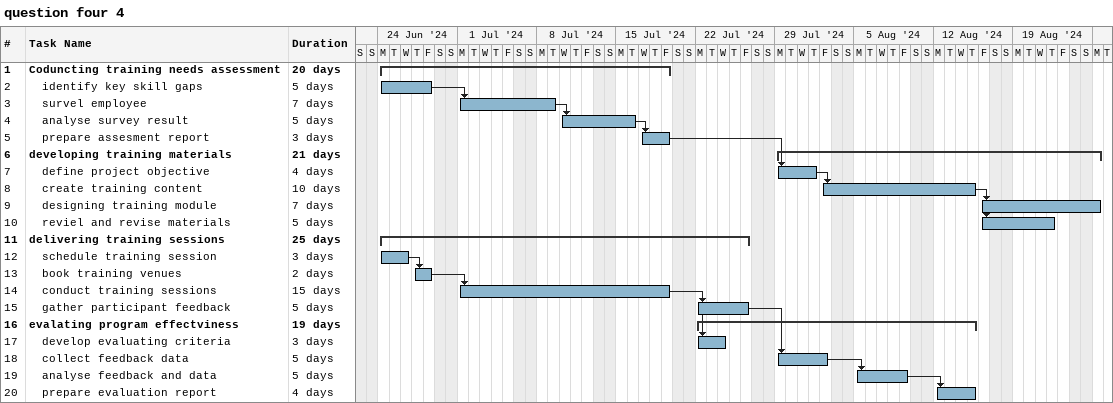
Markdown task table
question four 4

| ID | Level | Task | Duration | Start | Finish | Predecessors |
|---|---|---|---|---|---|---|
| 1 | 1 | **Coduncting training needs assessment** | 20d | 2024-06-24 | 2024-07-19 |  |
| 2 | 2 | identify key skill gaps | 5d | 2024-06-24 | 2024-06-28 |  |
| 3 | 2 | survel employee | 7d | 2024-07-01 | 2024-07-09 | 2 |
| 4 | 2 | analyse survey result | 5d | 2024-07-10 | 2024-07-16 | 3 |
| 5 | 2 | prepare assesment report | 3d | 2024-07-17 | 2024-07-19 | 4 |
| 6 | 1 | **developing training materials** | 21d | 2024-07-29 | 2024-08-26 |  |
| 7 | 2 | define project objective | 4d | 2024-07-29 | 2024-08-01 | 5 |
| 8 | 2 | create training content | 10d | 2024-08-02 | 2024-08-15 | 7 |
| 9 | 2 | designing training module | 7d | 2024-08-16 | 2024-08-26 | 8 |
| 10 | 2 | reviel and revise materials | 5d | 2024-08-16 | 2024-08-22 | 8 |
| 11 | 1 | **delivering training sessions** | 25d | 2024-06-24 | 2024-07-26 |  |
| 12 | 2 | schedule training session | 3d | 2024-06-24 | 2024-06-26 |  |
| 13 | 2 | book training venues | 2d | 2024-06-27 | 2024-06-28 | 12 |
| 14 | 2 | conduct training sessions | 15d | 2024-07-01 | 2024-07-19 | 13 |
| 15 | 2 | gather participant feedback | 5d | 2024-07-22 | 2024-07-26 | 14 |
| 16 | 1 | **evalating program effectviness** | 19d | 2024-07-22 | 2024-08-15 |  |
| 17 | 2 | develop evaluating criteria | 3d | 2024-07-22 | 2024-07-24 | 14 |
| 18 | 2 | collect feedback data | 5d | 2024-07-29 | 2024-08-02 | 15 |
| 19 | 2 | analyse feedback and data | 5d | 2024-08-05 | 2024-08-09 | 18 |
| 20 | 2 | prepare evaluation report | 4d | 2024-08-12 | 2024-08-15 | 19 |
